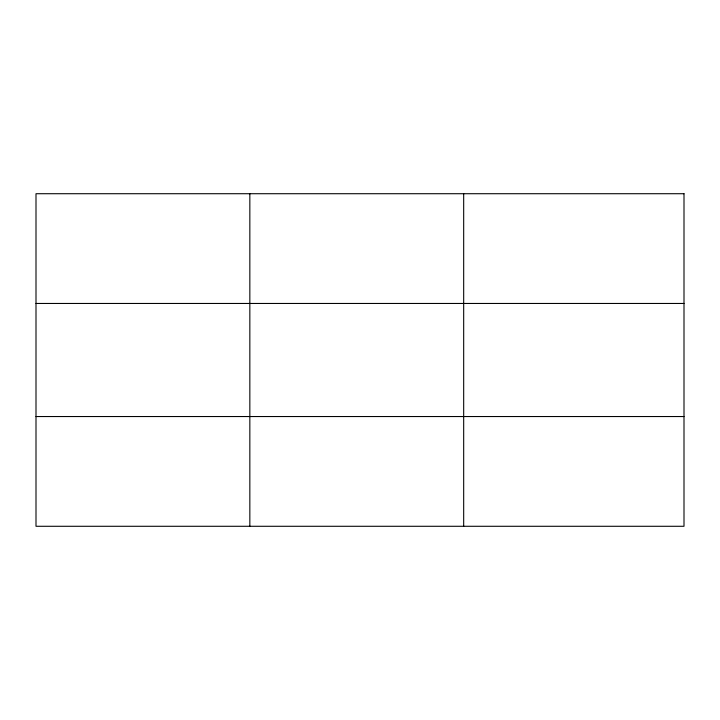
<?xml version="1.0" encoding="UTF-8"?>
<svg xmlns="http://www.w3.org/2000/svg" width="720" height="720" viewBox="0 0 720 720"><rect width="100%" height="100%" fill="white"/><g stroke="black" fill="none" stroke-linecap="round" stroke-linejoin="round"><path stroke-width="1.08" d="M249.84 526.284L249.84 193.716M463.68 526.284L463.68 193.716M36 303.462L684 303.462M36 416.538L684 416.538M684 193.716L684 526.284L36 526.284L36 193.716L684 193.716"/></g></svg>
